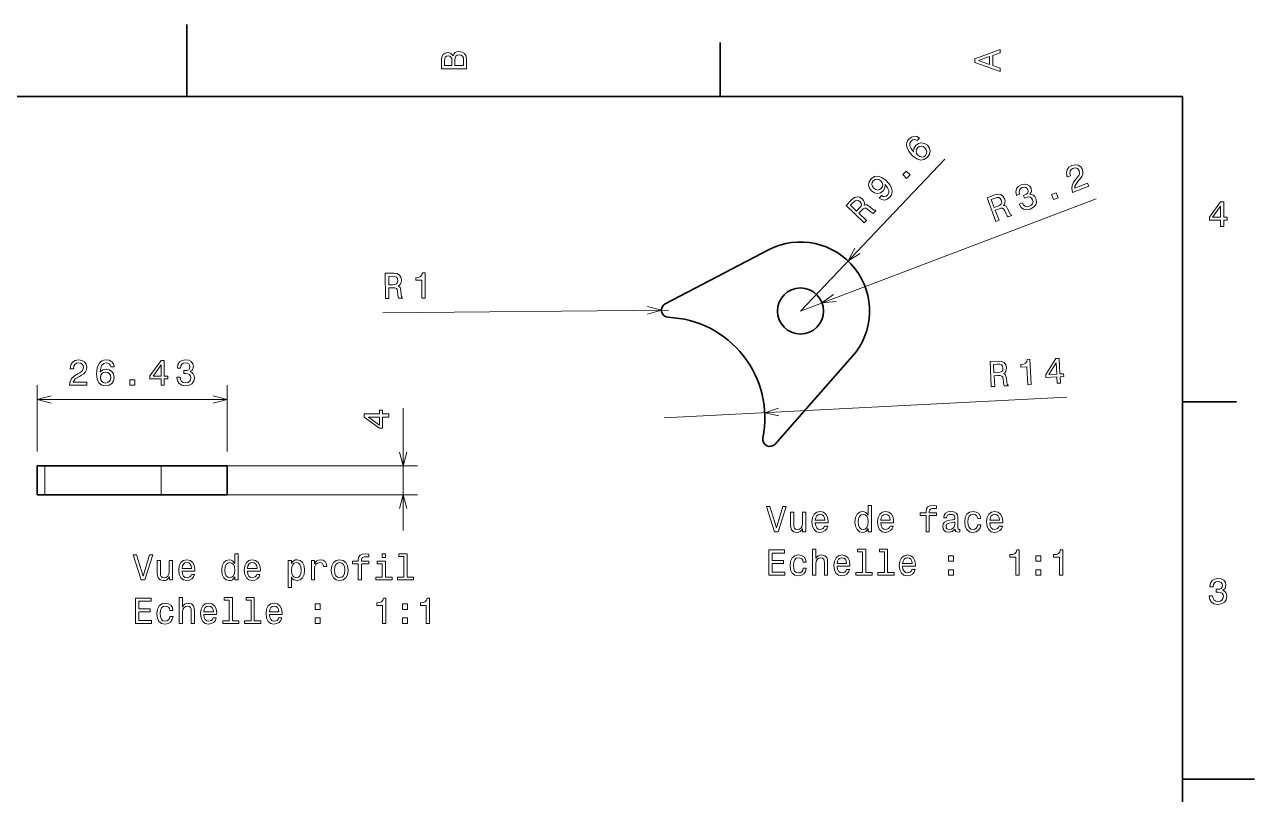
# Model space of a CAD drawing. Extents: x 0 to 297, y 0 to 210.
# Drawn here: x 126 to 297, y 102.9 to 210 of the extents above; entities that cross this region are included whole.
import ezdxf

# ---------------------------------------------------------------- set-up
doc = ezdxf.new("R2010")
doc.units = 0

msp = doc.modelspace()

# ---------------------------------------------------------------- linework, layer by layer
at = {"color": 7, "lineweight": 35, "ltscale": 0.25}
for p, q in [((148.5, 200), (148.5, 210)), ((287, 105), (297, 105))]:
    msp.add_line(p, q, dxfattribs=at)
at = {"color": 7, "lineweight": 35, "ltscale": 0.1875}
for p, q in [((222.699997, 200), (222.699997, 207.5)), ((287, 157.5), (294.5, 157.5))]:
    msp.add_line(p, q, dxfattribs=at)
at = {"color": 7, "lineweight": 35}
for p, q in [((287, 200), (10, 200)), ((287, 10), (287, 200))]:
    msp.add_line(p, q, dxfattribs=at)
at = {"color": 7, "lineweight": 13}
for p, q in [((233.869003, 170.153458), (253.932541, 191.29187)), ((233.869003, 170.153458), (274.991272, 185.767502)), ((215.524551, 170.274323), (175.779236, 169.896072)), ((127.709167, 157.836105), (154.135498, 157.836105)), ((214.91008, 155.286911), (270.914337, 158.176224)), ((146.941071, 148.595047), (180.605392, 148.595047)), ((146.941071, 144.595047), (180.605392, 144.595047))]:
    msp.add_line(p, q, dxfattribs=at)
at = {"color": 7, "lineweight": 35, "ltscale": 0.405103}
for p, q in [((229.424515, 178.662659), (215.061584, 171.16069)), ((241.072784, 163.807938), (230.362, 151.648468))]:
    msp.add_line(p, q, dxfattribs=at)
at = {"color": 7, "lineweight": 13, "ltscale": 0.231026}
for p, q in [((127.709167, 150.595047), (127.709167, 159.836105)), ((154.135498, 150.595047), (154.135498, 159.836105))]:
    msp.add_line(p, q, dxfattribs=at)
at = {"color": 7, "lineweight": 13, "ltscale": 0.425901}
msp.add_line((178.605392, 139.595047), (178.605392, 156.631073), dxfattribs=at)
at = {"color": 7, "lineweight": 35, "ltscale": 0.026056}
for p, q in [((128.751419, 148.595047), (127.709167, 148.595047)), ((128.751419, 144.595047), (127.709167, 144.595047))]:
    msp.add_line(p, q, dxfattribs=at)
at = {"color": 7, "lineweight": 35, "ltscale": 0.1}
for p, q in [((127.709167, 148.595047), (127.709167, 144.595047)), ((154.135498, 144.595047), (154.135498, 148.595047))]:
    msp.add_line(p, q, dxfattribs=at)
at = {"color": 7, "lineweight": 13, "ltscale": 0.1}
for p, q in [((128.751419, 148.595047), (128.751419, 144.595047)), ((144.941071, 148.595047), (144.941071, 144.595047))]:
    msp.add_line(p, q, dxfattribs=at)
at = {"color": 7, "lineweight": 35, "ltscale": 0.404741}
for p, q in [((144.941071, 148.595047), (128.751419, 148.595047)), ((144.941071, 144.595047), (128.751419, 144.595047))]:
    msp.add_line(p, q, dxfattribs=at)
at = {"color": 7, "lineweight": 35, "ltscale": 0.229861}
for p, q in [((154.135498, 148.595047), (144.941071, 148.595047)), ((154.135498, 144.595047), (144.941071, 144.595047))]:
    msp.add_line(p, q, dxfattribs=at)
at = {"color": 7, "lineweight": 13}
for points in [[(185.542007, 205.630417), (185.249496, 205.983429), (185.052811, 206.074219), (184.81073, 206.104477), (184.432495, 206.03891), (184.160156, 205.842224), (183.993729, 205.524506), (183.933212, 205.080704), (183.933212, 203.835022), (187.433212, 203.835022), (187.433212, 205.151306), (187.36261, 205.620331), (187.155838, 205.968307), (186.828018, 206.185165), (186.384216, 206.260818), (186.08667, 206.215424), (185.839554, 206.094391), (185.65799, 205.897705)], [(185.385666, 204.984879), (185.385666, 204.298996), (184.351807, 204.298996), (184.351807, 205.025223), (184.382065, 205.297562), (184.472839, 205.489197), (184.629181, 205.605194), (184.86116, 205.645538), (185.093155, 205.600143), (185.254532, 205.479111), (185.355408, 205.272339)], [(187.014618, 205.095825), (187.014618, 204.298996), (185.809296, 204.298996), (185.809296, 205.050446), (185.844589, 205.368164), (185.9505, 205.595108), (186.132065, 205.731277), (186.394302, 205.776657), (186.671692, 205.731277), (186.863327, 205.605194), (186.979324, 205.393372)], [(261.633209, 203.466858), (261.633209, 203.930847), (260.604401, 204.298996), (260.604401, 205.695969), (261.633209, 206.064133), (261.633209, 206.538193), (258.128174, 205.257217), (258.128174, 204.742798)], [(260.17572, 204.460388), (258.632477, 205), (260.17572, 205.539627)], [(250.415588, 194.205841), (250.053329, 194.417557), (249.681091, 194.46492), (249.306015, 194.348114), (248.952927, 194.07135), (248.773697, 193.831238), (248.666122, 193.57872), (248.623291, 193.306488), (248.652298, 193.014725), (248.749329, 192.714035), (248.91803, 192.40094), (249.158386, 192.075455), (249.470062, 191.751831), (250.045029, 191.317337), (250.591919, 191.138977), (251.092987, 191.212692), (251.544754, 191.534836), (251.815689, 191.952148), (251.900696, 192.386002), (251.796661, 192.818512), (251.511841, 193.207047), (251.105316, 193.474686), (250.678589, 193.559875), (250.263824, 193.459869), (249.899765, 193.193527), (249.643097, 192.776596), (249.605087, 192.318985), (249.254807, 192.755768), (249.07692, 193.147095), (249.075134, 193.489502), (249.252686, 193.793793), (249.455551, 193.948914), (249.664291, 194.014999), (249.87912, 193.98494), (250.096176, 193.869308)], [(251.178726, 192.848755), (251.370972, 192.589798), (251.449341, 192.320724), (251.410156, 192.045013), (251.252319, 191.80545), (251.010895, 191.624359), (250.741272, 191.567383), (250.464996, 191.62796), (250.203308, 191.813766), (250.011246, 192.065598), (249.936523, 192.331192), (249.986496, 192.603622), (250.161514, 192.868591), (250.389236, 193.027939), (250.644608, 193.084534), (250.913742, 193.023773)], [(271.711761, 186.661591), (273.960693, 187.515518), (273.806763, 187.92099), (272.029266, 187.246094), (272.044128, 187.50528), (272.144043, 187.753601), (272.540283, 188.287064), (272.764771, 188.534134), (272.998962, 188.855026), (273.131042, 189.174896), (273.15271, 189.501404), (273.079926, 189.835205), (272.849396, 190.200806), (272.509644, 190.427856), (272.095001, 190.496979), (271.629669, 190.401215), (271.207489, 190.1492), (270.947449, 189.796921), (270.860107, 189.359161), (270.961914, 188.863754), (270.986969, 188.79776), (271.416016, 188.960663), (271.401703, 188.998383), (271.322388, 189.335098), (271.360168, 189.619171), (271.505615, 189.847031), (271.754669, 190.000931), (272.046051, 190.057617), (272.293518, 190.016724), (272.495361, 189.882965), (272.630249, 189.669846), (272.679565, 189.44043), (272.659821, 189.222549), (272.569824, 189.004959), (272.416077, 188.784744), (272.19519, 188.528244), (271.844116, 188.060486), (271.636963, 187.625793), (271.586853, 187.175201), (271.70639, 186.675735)], [(244.830521, 185.867432), (245.171585, 185.648026), (245.544006, 185.593536), (245.919083, 185.710342), (246.282776, 185.990936), (246.462006, 186.231064), (246.58017, 186.487427), (246.623016, 186.759659), (246.593994, 187.051422), (246.496964, 187.352112), (246.324615, 187.668671), (246.084442, 187.98703), (245.772583, 188.31778), (245.1978, 188.745132), (244.650909, 188.923508), (244.15332, 188.853455), (243.701355, 188.538437), (243.426956, 188.117462), (243.345612, 187.68013), (243.449646, 187.247635), (243.734283, 186.866226), (244.140991, 186.591446), (244.571182, 186.509918), (244.982483, 186.606262), (245.346344, 186.879745), (245.60321, 187.289551), (245.637558, 187.750626), (245.988022, 187.306717), (246.165909, 186.91539), (246.167694, 186.572983), (245.989944, 186.275818), (245.783813, 186.109909), (245.571396, 186.047302), (245.356583, 186.077362), (245.149933, 186.203964)], [(244.067398, 187.224518), (243.87532, 187.476349), (243.793304, 187.748886), (243.832672, 188.017471), (243.990326, 188.26416), (244.235413, 188.441788), (244.505035, 188.498764), (244.777832, 188.434525), (245.042801, 188.259506), (245.235062, 188.000549), (245.309769, 187.73494), (245.256149, 187.466003), (245.080933, 187.208145), (244.853409, 187.041687), (244.598038, 186.985077), (244.33255, 187.042358)], [(248.625351, 188.60553), (249.104477, 189.110321), (248.559448, 189.62764), (248.080322, 189.122849)], [(264.298309, 185.022736), (264.310852, 184.989731), (264.558136, 184.565765), (264.90863, 184.310425), (265.339874, 184.226028), (265.832367, 184.32132), (266.292267, 184.587646), (266.581268, 184.934738), (266.691681, 185.354279), (266.615417, 185.810837), (266.472107, 186.074692), (266.28244, 186.261612), (266.046478, 186.371613), (265.77182, 186.412979), (265.981598, 186.783951), (265.936096, 187.230591), (265.725739, 187.571487), (265.417389, 187.77269), (265.021118, 187.821823), (264.545227, 187.711258), (264.149536, 187.474701), (263.902985, 187.143723), (263.816132, 186.733124), (263.911896, 186.267807), (263.924408, 186.234802), (264.344025, 186.394119), (264.267181, 186.71019), (264.307404, 186.973618), (264.455322, 187.180817), (264.715576, 187.333588), (264.975067, 187.388962), (265.191833, 187.357986), (265.361145, 187.238846), (265.485931, 187.038086), (265.531219, 186.790939), (265.477112, 186.592392), (265.314911, 186.422913), (265.056915, 186.292572), (264.871246, 186.227478), (265.012665, 185.855011), (265.240112, 185.952148), (265.553253, 186.022507), (265.81781, 185.993484), (266.019653, 185.859741), (266.158081, 185.637192), (266.210052, 185.34404), (266.15033, 185.089386), (265.981781, 184.87973), (265.710266, 184.728104), (265.395355, 184.66246), (265.124756, 184.721558), (264.9021, 184.89595), (264.732086, 185.187439)], [(269.044128, 185.648697), (269.694763, 185.895752), (269.428009, 186.598251), (268.777374, 186.351212)], [(242.740204, 182.405106), (243.063095, 182.745285), (241.991333, 183.762543), (242.321152, 184.110046), (242.575165, 184.355682), (242.779144, 184.468018), (242.98317, 184.441238), (243.233704, 184.27298), (243.580276, 183.97879), (243.816925, 183.795898), (243.986618, 183.718277), (244.351166, 184.102356), (244.281662, 184.16832), (244.09938, 184.181412), (243.881393, 184.332687), (243.447418, 184.695923), (243.084793, 184.921906), (242.909836, 184.928055), (242.715347, 184.862335), (242.762772, 185.095444), (242.731949, 185.319382), (242.633499, 185.537979), (242.460464, 185.743942), (242.104599, 185.984375), (241.735275, 186.056778), (241.367126, 185.947296), (241.007111, 185.663223), (240.20163, 184.81459)], [(241.227753, 185.27301), (241.461487, 185.475311), (241.680283, 185.566635), (241.902054, 185.543869), (242.134476, 185.385849), (242.31192, 185.147888), (242.346207, 184.927612), (242.252335, 184.696854), (242.051895, 184.449051), (241.680405, 184.057663), (240.835434, 184.859665)], [(261.052124, 182.614151), (261.490601, 182.78064), (260.966064, 184.162079), (261.413971, 184.332153), (261.74939, 184.443314), (261.981903, 184.456085), (262.154144, 184.34346), (262.306915, 184.083191), (262.491608, 183.667801), (262.625488, 183.400375), (262.744751, 183.256836), (263.239807, 183.444809), (263.20578, 183.534393), (263.047211, 183.625229), (262.916412, 183.856079), (262.682892, 184.371597), (262.454163, 184.732498), (262.299164, 184.813904), (262.095428, 184.83905), (262.239258, 185.028519), (262.308624, 185.243668), (262.314728, 185.483337), (262.248138, 185.743958), (262.031738, 186.114944), (261.730377, 186.340363), (261.351166, 186.401382), (260.903564, 186.301559), (259.809723, 185.88623)], [(260.933136, 185.854248), (261.231476, 185.935165), (261.468231, 185.922562), (261.658203, 185.805878), (261.799072, 185.562683), (261.855774, 185.271317), (261.791138, 185.057968), (261.606476, 184.890747), (261.31839, 184.754395), (260.813904, 184.562836), (260.40036, 185.651962)], [(292.277374, 181.916794), (292.731262, 181.916794), (292.731262, 182.784225), (293.23056, 182.784225), (293.23056, 183.187683), (292.731262, 183.187683), (292.731262, 185.341141), (292.272339, 185.341141), (290.739197, 183.228027), (290.739197, 182.784225), (292.277374, 182.784225)], [(291.162842, 183.187683), (292.277374, 184.756134), (292.277374, 183.187683)], [(176.153549, 171.899719), (176.622543, 171.90419), (176.60849, 173.38179), (177.08757, 173.386337), (177.44072, 173.374573), (177.663284, 173.306091), (177.785904, 173.140823), (177.839172, 172.843765), (177.868698, 172.390137), (177.901794, 172.09288), (177.963989, 171.916946), (178.4935, 171.921997), (178.492584, 172.017807), (178.375244, 172.157913), (178.332413, 172.419754), (178.291748, 172.984238), (178.202026, 173.401993), (178.084778, 173.532013), (177.902328, 173.626099), (178.102844, 173.754089), (178.242371, 173.931946), (178.331024, 174.154694), (178.358749, 174.422256), (178.284119, 174.8452), (178.079376, 175.160995), (177.74472, 175.349457), (177.290222, 175.410706), (176.120239, 175.399567)], [(177.163177, 174.980789), (177.471085, 174.953461), (177.688843, 174.859711), (177.826691, 174.684509), (177.874725, 174.407578), (177.827072, 174.114594), (177.692596, 173.936798), (177.461472, 173.843811), (177.144012, 173.815582), (176.604401, 173.81044), (176.593323, 174.975372)], [(181.223206, 171.947968), (181.682114, 171.952332), (181.64856, 175.477386), (181.305634, 175.474136), (181.217804, 175.165649), (181.038208, 174.957153), (180.761993, 174.833481), (180.37912, 174.78949), (180.382523, 174.431442), (181.199493, 174.439209)], [(132.219742, 159.836105), (134.625351, 159.836105), (134.625351, 160.269821), (132.72406, 160.269821), (132.829971, 160.506851), (133.01152, 160.703537), (133.57132, 161.061615), (133.868866, 161.212906), (134.201721, 161.429764), (134.438751, 161.681931), (134.574921, 161.979477), (134.625351, 162.317368), (134.539627, 162.740997), (134.302582, 163.073853), (133.939484, 163.285675), (133.470459, 163.361328), (132.986313, 163.275589), (132.618149, 163.038559), (132.381119, 162.660309), (132.30043, 162.161026), (132.30043, 162.090424), (132.759369, 162.090424), (132.759369, 162.130768), (132.804749, 162.473709), (132.940918, 162.725876), (133.157776, 162.887253), (133.445236, 162.942734), (133.737747, 162.892303), (133.954605, 162.76622), (134.095825, 162.569534), (134.146255, 162.322418), (134.110947, 162.090424), (134.015121, 161.893738), (133.853745, 161.722275), (133.631836, 161.570969), (133.33429, 161.409592), (132.840057, 161.096909), (132.492065, 160.764053), (132.285294, 160.360596), (132.219742, 159.851227)], [(138.396683, 162.393021), (138.300858, 162.801529), (138.078964, 163.104111), (137.736023, 163.295761), (137.292206, 163.361328), (136.994659, 163.326019), (136.737457, 163.230194), (136.510513, 163.073853), (136.318878, 162.851959), (136.167572, 162.574585), (136.056625, 162.236679), (135.986023, 161.838272), (135.965851, 161.38942), (136.046539, 160.673279), (136.293655, 160.153824), (136.692078, 159.841141), (137.23674, 159.735245), (137.725937, 159.826019), (138.099136, 160.063049), (138.341202, 160.436249), (138.426941, 160.910309), (138.341202, 161.38942), (138.109222, 161.757568), (137.751144, 161.989563), (137.307343, 162.070251), (136.828232, 161.969391), (136.470169, 161.681931), (136.545822, 162.236679), (136.707199, 162.635101), (136.954315, 162.872131), (137.297256, 162.95282), (137.549423, 162.912476), (137.741058, 162.806564), (137.867142, 162.630051), (137.932709, 162.393021)], [(144.93573, 159.836105), (145.389618, 159.836105), (145.389618, 160.703537), (145.888901, 160.703537), (145.888901, 161.106995), (145.389618, 161.106995), (145.389618, 163.260452), (144.930695, 163.260452), (143.397552, 161.147339), (143.397552, 160.703537), (144.93573, 160.703537)], [(143.821182, 161.106995), (144.93573, 162.675446), (144.93573, 161.106995)], [(147.123474, 160.935532), (147.123474, 160.900223), (147.204178, 160.416077), (147.441208, 160.052963), (147.814407, 159.820969), (148.30864, 159.735245), (148.83313, 159.820969), (149.226501, 160.042877), (149.478668, 160.395905), (149.569443, 160.849792), (149.529099, 161.147339), (149.418152, 161.38942), (149.236588, 161.576019), (148.994522, 161.712189), (149.322327, 161.984512), (149.438324, 162.418243), (149.362671, 162.811615), (149.145813, 163.109161), (148.792786, 163.295761), (148.30864, 163.361328), (147.854752, 163.280624), (147.506775, 163.058731), (147.279816, 162.705704), (147.204178, 162.236679), (147.204178, 162.201385), (147.653015, 162.201385), (147.693359, 162.524139), (147.824493, 162.756134), (148.036301, 162.897339), (148.333862, 162.947769), (148.5961, 162.907425), (148.78775, 162.801529), (148.903748, 162.630051), (148.949127, 162.398071), (148.903748, 162.15094), (148.7827, 161.984512), (148.570892, 161.883652), (148.283417, 161.853394), (148.086731, 161.858444), (148.086731, 161.460022), (148.333862, 161.470108), (148.651581, 161.424713), (148.888611, 161.30368), (149.029816, 161.106995), (149.080261, 160.849792), (149.02478, 160.557281), (148.878525, 160.340424), (148.64653, 160.204254), (148.338898, 160.158875), (148.021179, 160.209305), (147.789185, 160.360596), (147.642929, 160.602676), (147.587463, 160.935532)], [(260.410431, 159.636978), (260.878845, 159.661133), (260.802704, 161.136841), (261.281189, 161.16153), (261.634521, 161.164612), (261.859741, 161.10553), (261.989197, 160.945557), (262.054901, 160.651001), (262.103455, 160.199005), (262.149017, 159.903412), (262.218567, 159.730255), (262.747375, 159.757538), (262.742462, 159.853226), (262.619324, 159.988281), (262.565521, 160.248093), (262.50116, 160.810364), (262.393982, 161.223984), (262.271393, 161.348953), (262.085144, 161.435303), (262.28009, 161.571609), (262.412048, 161.755157), (262.491272, 161.981445), (262.50769, 162.249939), (262.415375, 162.669373), (262.19754, 162.976273), (261.855255, 163.150513), (261.39859, 163.192612), (260.230103, 163.132324)], [(261.289734, 162.757751), (261.598511, 162.743378), (261.820007, 162.658859), (261.965088, 162.489594), (262.024719, 162.21492), (261.98941, 161.920212), (261.862518, 161.736908), (261.635529, 161.634308), (261.319519, 161.592743), (260.780609, 161.564941), (260.720581, 162.728378)], [(265.473602, 159.898178), (265.931915, 159.921829), (265.750275, 163.442368), (265.407806, 163.424698), (265.333008, 163.112793), (265.162323, 162.896942), (264.891571, 162.761765), (264.510864, 162.701736), (264.529327, 162.344131), (265.345245, 162.38623)], [(269.572327, 160.109634), (270.025604, 160.133026), (269.980927, 160.999313), (270.479523, 161.025024), (270.45874, 161.427948), (269.960144, 161.402237), (269.849182, 163.552826), (269.390869, 163.52919), (267.968628, 161.33989), (267.991486, 160.896667), (269.527618, 160.975922)], [(268.393768, 161.321426), (269.426025, 162.945206), (269.506836, 161.378845)], [(137.937744, 160.905273), (137.882278, 160.58754), (137.741058, 160.345474), (137.514114, 160.184082), (137.231689, 160.133652), (136.934143, 160.184082), (136.707199, 160.340424), (136.560944, 160.582504), (136.515564, 160.900223), (136.565994, 161.212906), (136.707199, 161.449936), (136.939194, 161.601227), (137.251862, 161.656708), (137.5242, 161.601227), (137.741058, 161.454987), (137.882278, 161.217957)], [(140.574341, 159.836105), (141.270309, 159.836105), (141.270309, 160.58754), (140.574341, 160.58754)], [(176.605392, 155.390442), (176.605392, 155.84433), (175.737946, 155.84433), (175.737946, 156.343613), (175.334488, 156.343613), (175.334488, 155.84433), (173.18103, 155.84433), (173.18103, 155.385391), (175.294144, 153.852249), (175.737946, 153.852249), (175.737946, 155.390442)], [(175.334488, 154.275879), (173.766052, 155.390442), (175.334488, 155.390442)], [(231.392303, 142.957886), (230.514771, 139.977325), (229.612045, 142.957886), (229.132935, 142.957886), (230.262619, 139.452835), (230.766937, 139.452835), (231.871399, 142.957886)], [(234.594742, 142.161041), (234.15094, 142.161041), (234.15094, 140.597641), (234.10051, 140.234543), (233.954254, 139.97229), (233.72731, 139.810898), (233.429764, 139.760468), (233.192734, 139.800812), (233.041428, 139.92186), (232.955704, 140.128632), (232.935532, 140.421127), (232.935532, 142.161041), (232.49173, 142.161041), (232.49173, 140.380783), (232.506851, 140.02272), (232.602676, 139.725174), (232.895187, 139.452835), (233.364197, 139.35701), (233.616364, 139.392319), (233.833221, 139.483093), (234.019821, 139.639435), (234.171112, 139.866379), (234.171112, 139.452835), (234.594742, 139.452835)], [(235.931198, 140.678345), (237.706421, 140.678345), (237.711456, 140.885117), (237.630768, 141.465088), (237.408875, 141.898804), (237.055847, 142.161041), (236.586823, 142.256866), (236.127884, 142.156006), (235.774857, 141.873581), (235.547913, 141.414658), (235.467224, 140.809464), (235.542877, 140.189148), (235.769821, 139.73526), (236.117798, 139.452835), (236.571686, 139.35701), (236.965057, 139.422577), (237.287827, 139.59404), (237.524857, 139.866379), (237.661026, 140.229492), (237.222275, 140.229492), (237.131485, 140.027756), (237.000366, 139.876465), (236.627167, 139.755432), (236.339706, 139.810898), (236.122849, 139.987411), (235.981628, 140.274887), (235.931198, 140.663208)], [(243.27919, 139.871429), (243.27919, 139.452835), (243.722992, 139.452835), (243.722992, 143.073868), (243.284225, 143.073868), (243.284225, 141.747498), (242.946335, 142.130783), (242.739563, 142.221573), (242.502533, 142.256866), (242.073853, 142.156006), (241.740997, 141.873581), (241.524139, 141.419693), (241.448502, 140.809464), (241.524139, 140.199234), (241.740997, 139.740295), (242.073853, 139.452835), (242.502533, 139.35701), (242.739563, 139.392319), (242.95137, 139.483093)], [(245.039276, 140.678345), (246.814484, 140.678345), (246.819534, 140.885117), (246.738846, 141.465088), (246.516937, 141.898804), (246.16391, 142.161041), (245.694885, 142.256866), (245.235962, 142.156006), (244.882935, 141.873581), (244.655991, 141.414658), (244.575302, 140.809464), (244.65094, 140.189148), (244.877884, 139.73526), (245.225876, 139.452835), (245.679764, 139.35701), (246.073135, 139.422577), (246.395905, 139.59404), (246.632935, 139.866379), (246.769104, 140.229492), (246.330338, 140.229492), (246.239563, 140.027756), (246.108429, 139.876465), (245.735245, 139.755432), (245.447769, 139.810898), (245.230911, 139.987411), (245.089706, 140.274887), (245.039276, 140.663208)], [(251.338257, 141.692032), (251.338257, 139.452835), (251.782074, 139.452835), (251.782074, 141.692032), (252.79071, 141.692032), (252.79071, 142.070267), (251.782074, 142.070267), (251.782074, 142.236694), (251.817368, 142.438431), (251.933365, 142.5746), (252.130051, 142.655289), (252.412476, 142.685547), (252.79071, 142.665375), (252.79071, 143.04866), (252.311615, 143.073868), (251.877899, 143.028488), (251.575302, 142.892319), (251.393738, 142.655289), (251.338257, 142.317383), (251.338257, 142.070267), (250.526306, 142.070267), (250.526306, 141.692032)], [(255.367798, 139.805862), (255.367798, 139.790726), (255.393021, 139.619263), (255.468674, 139.49823), (255.786392, 139.402405), (256.033508, 139.442749), (256.033508, 139.78569), (255.927597, 139.770554), (255.786392, 139.836121), (255.761169, 140.037857), (255.761169, 141.439865), (255.700653, 141.797943), (255.524139, 142.050095), (255.216507, 142.201401), (254.782791, 142.256866), (254.359161, 142.19635), (254.046478, 142.024887), (253.849792, 141.757584), (253.784225, 141.404572), (253.784225, 141.374298), (254.182648, 141.374298), (254.217941, 141.586121), (254.328903, 141.737411), (254.510452, 141.828201), (254.767654, 141.863495), (255.014771, 141.838287), (255.191284, 141.762634), (255.297195, 141.631516), (255.332504, 141.449951), (255.312332, 141.238144), (255.231628, 141.132233), (255.029907, 141.081802), (254.651672, 141.041458), (254.217941, 140.950668), (253.910309, 140.789291), (253.72876, 140.537125), (253.673279, 140.163925), (253.723709, 139.83107), (253.880051, 139.583954), (254.132217, 139.427612), (254.480194, 139.372147), (254.949219, 139.478058)], [(258.519806, 141.263351), (258.958588, 141.263351), (258.867798, 141.666809), (258.65094, 141.984543), (258.313049, 142.181229), (257.874298, 142.256866), (257.390137, 142.156006), (257.021973, 141.873581), (256.789978, 141.414658), (256.70929, 140.799377), (256.784943, 140.189148), (257.011902, 139.73526), (257.369965, 139.452835), (257.859161, 139.35701), (258.292877, 139.432663), (258.630768, 139.64447), (258.862762, 139.977325), (258.963623, 140.421127), (258.539978, 140.421127), (258.464355, 140.138718), (258.32312, 139.926895), (258.121399, 139.795776), (257.874298, 139.755432), (257.56665, 139.820984), (257.344757, 140.02272), (257.208588, 140.350525), (257.163177, 140.814514), (257.208588, 141.268402), (257.349792, 141.596207), (257.576721, 141.797943), (257.874298, 141.868546), (258.136536, 141.823151), (258.333221, 141.707153), (258.464355, 141.515518)], [(260.219391, 140.678345), (261.994598, 140.678345), (261.999634, 140.885117), (261.918945, 141.465088), (261.697052, 141.898804), (261.344025, 142.161041), (260.875, 142.256866), (260.416077, 142.156006), (260.063049, 141.873581), (259.83609, 141.414658), (259.755402, 140.809464), (259.831055, 140.189148), (260.058014, 139.73526), (260.405975, 139.452835), (260.859863, 139.35701), (261.253235, 139.422577), (261.576019, 139.59404), (261.813049, 139.866379), (261.949219, 140.229492), (261.510437, 140.229492), (261.419678, 140.027756), (261.288544, 139.876465), (260.915344, 139.755432), (260.627899, 139.810898), (260.411041, 139.987411), (260.269806, 140.274887), (260.219391, 140.663208)], [(235.931198, 141.051544), (235.986679, 141.399521), (236.122849, 141.656723), (236.32962, 141.813065), (236.601959, 141.868546), (236.869247, 141.813065), (237.076019, 141.656723), (237.202103, 141.399521), (237.247482, 141.051544)], [(242.578171, 141.858459), (242.870682, 141.787842), (243.09259, 141.591156), (243.223709, 141.263351), (243.274139, 140.809464), (243.223709, 140.350525), (243.09259, 140.02272), (242.870682, 139.820984), (242.578171, 139.755432), (242.300797, 139.820984), (242.088989, 140.02272), (241.947769, 140.355576), (241.90239, 140.809464), (241.947769, 141.258316), (242.088989, 141.586121), (242.300797, 141.787842)], [(245.039276, 141.051544), (245.094742, 141.399521), (245.230911, 141.656723), (245.437683, 141.813065), (245.710022, 141.868546), (245.97731, 141.813065), (246.184082, 141.656723), (246.310165, 141.399521), (246.35556, 141.051544)], [(255.317368, 140.400955), (255.256851, 140.138718), (255.095474, 139.936981), (254.853394, 139.805862), (254.555847, 139.760468), (254.364197, 139.78569), (254.228027, 139.866379), (254.142303, 140.007584), (254.117081, 140.204269), (254.137253, 140.380783), (254.217941, 140.506866), (254.54071, 140.648087), (254.949219, 140.708603), (255.317368, 140.829636)], [(260.219391, 141.051544), (260.274872, 141.399521), (260.411041, 141.656723), (260.617798, 141.813065), (260.890137, 141.868546), (261.15744, 141.813065), (261.364197, 141.656723), (261.490295, 141.399521), (261.535675, 141.051544)], [(229.455704, 133.406006), (231.674713, 133.406006), (231.674713, 133.829636), (229.919678, 133.829636), (229.919678, 135.014801), (231.483078, 135.014801), (231.483078, 135.43338), (229.919678, 135.43338), (229.919678, 136.482376), (231.634369, 136.482376), (231.634369, 136.906006), (229.455704, 136.906006)], [(235.542877, 133.406006), (235.986679, 133.406006), (235.986679, 134.969406), (236.032074, 135.327469), (236.178314, 135.589722), (236.405273, 135.751114), (236.707855, 135.81163), (236.949936, 135.7612), (237.101227, 135.625031), (237.17688, 135.398087), (237.202103, 135.09549), (237.202103, 133.406006), (237.645905, 133.406006), (237.645905, 135.186264), (237.625732, 135.544342), (237.534943, 135.841888), (237.237396, 136.114212), (236.773422, 136.210037), (236.521255, 136.174744), (236.304398, 136.078918), (236.122849, 135.927612), (235.986679, 135.72084), (235.986679, 137.027039), (235.542877, 137.027039)], [(242.497482, 136.653839), (242.497482, 133.779205), (241.584656, 133.779205), (241.584656, 133.406006), (243.849075, 133.406006), (243.849075, 133.779205), (242.941284, 133.779205), (242.941284, 137.027039), (241.801514, 137.027039), (241.801514, 136.653839)], [(245.533508, 136.653839), (245.533508, 133.779205), (244.620682, 133.779205), (244.620682, 133.406006), (246.885101, 133.406006), (246.885101, 133.779205), (245.97731, 133.779205), (245.97731, 137.027039), (244.83754, 137.027039), (244.83754, 136.653839)], [(263.820251, 133.406006), (264.279175, 133.406006), (264.279175, 136.931229), (263.936249, 136.931229), (263.845459, 136.623581), (263.66391, 136.416809), (263.386536, 136.295776), (263.003235, 136.255432), (263.003235, 135.897354), (263.820251, 135.897354)], [(269.892303, 133.406006), (270.351227, 133.406006), (270.351227, 136.931229), (270.008301, 136.931229), (269.917511, 136.623581), (269.735962, 136.416809), (269.458588, 136.295776), (269.075287, 136.255432), (269.075287, 135.897354), (269.892303, 135.897354)], [(143.317871, 136.243469), (142.440338, 133.262909), (141.537613, 136.243469), (141.058502, 136.243469), (142.188187, 132.738419), (142.692505, 132.738419), (143.796967, 136.243469)], [(146.520309, 135.446625), (146.076508, 135.446625), (146.076508, 133.883224), (146.026077, 133.520126), (145.879822, 133.257874), (145.652878, 133.096481), (145.355331, 133.046051), (145.118301, 133.086395), (144.966995, 133.207443), (144.881271, 133.414215), (144.861099, 133.706711), (144.861099, 135.446625), (144.417297, 135.446625), (144.417297, 133.666367), (144.432419, 133.308304), (144.528244, 133.010757), (144.820755, 132.738419), (145.289764, 132.642593), (145.541931, 132.677902), (145.758789, 132.768677), (145.945389, 132.925018), (146.09668, 133.151962), (146.09668, 132.738419), (146.520309, 132.738419)], [(147.856766, 133.963928), (149.631989, 133.963928), (149.637024, 134.1707), (149.556335, 134.750671), (149.334442, 135.184387), (148.981415, 135.446625), (148.51239, 135.54245), (148.053452, 135.441589), (147.700424, 135.159164), (147.47348, 134.700241), (147.392792, 134.095047), (147.468445, 133.474731), (147.695389, 133.020844), (148.043365, 132.738419), (148.497253, 132.642593), (148.890625, 132.70816), (149.213394, 132.879623), (149.450424, 133.151962), (149.586594, 133.515076), (149.147842, 133.515076), (149.057053, 133.313339), (148.925934, 133.162048), (148.552734, 133.041016), (148.265274, 133.096481), (148.048416, 133.272995), (147.907196, 133.560471), (147.856766, 133.948792)], [(147.856766, 134.337128), (147.912247, 134.685104), (148.048416, 134.942307), (148.255188, 135.098648), (148.527527, 135.154129), (148.794815, 135.098648), (149.001587, 134.942307), (149.12767, 134.685104), (149.17305, 134.337128)], [(155.204758, 133.157013), (155.204758, 132.738419), (155.64856, 132.738419), (155.64856, 136.359451), (155.209793, 136.359451), (155.209793, 135.033081), (154.871902, 135.416367), (154.665131, 135.507156), (154.428101, 135.54245), (153.99942, 135.441589), (153.666565, 135.159164), (153.449707, 134.705276), (153.374069, 134.095047), (153.449707, 133.484818), (153.666565, 133.025879), (153.99942, 132.738419), (154.428101, 132.642593), (154.665131, 132.677902), (154.876938, 132.768677)], [(154.503738, 135.144043), (154.796249, 135.073425), (155.018158, 134.87674), (155.149277, 134.548935), (155.199707, 134.095047), (155.149277, 133.636108), (155.018158, 133.308304), (154.796249, 133.106567), (154.503738, 133.041016), (154.226364, 133.106567), (154.014557, 133.308304), (153.873337, 133.641159), (153.827957, 134.095047), (153.873337, 134.5439), (154.014557, 134.871704), (154.226364, 135.073425)], [(156.964844, 133.963928), (158.740051, 133.963928), (158.745102, 134.1707), (158.664413, 134.750671), (158.442505, 135.184387), (158.089478, 135.446625), (157.620453, 135.54245), (157.16153, 135.441589), (156.808502, 135.159164), (156.581558, 134.700241), (156.50087, 134.095047), (156.576508, 133.474731), (156.803452, 133.020844), (157.151443, 132.738419), (157.605331, 132.642593), (157.998703, 132.70816), (158.321472, 132.879623), (158.558502, 133.151962), (158.694672, 133.515076), (158.255905, 133.515076), (158.165131, 133.313339), (158.033997, 133.162048), (157.660812, 133.041016), (157.373337, 133.096481), (157.156479, 133.272995), (157.015274, 133.560471), (156.964844, 133.948792)], [(156.964844, 134.337128), (157.020309, 134.685104), (157.156479, 134.942307), (157.363251, 135.098648), (157.63559, 135.154129), (157.902878, 135.098648), (158.10965, 134.942307), (158.235733, 134.685104), (158.281128, 134.337128)], [(163.067139, 135.028046), (163.067139, 135.446625), (162.623337, 135.446625), (162.623337, 131.689423), (163.067139, 131.689423), (163.067139, 133.151962), (163.22348, 132.914932), (163.399994, 132.758591), (163.843811, 132.642593), (164.267441, 132.738419), (164.600281, 133.025879), (164.817139, 133.479767), (164.897842, 134.095047), (164.817139, 134.705276), (164.600281, 135.159164), (164.267441, 135.441589), (163.843811, 135.54245), (163.60173, 135.512192), (163.394958, 135.416367), (163.218445, 135.25499)], [(163.768158, 133.041016), (163.470612, 133.106567), (163.253754, 133.308304), (163.117584, 133.636108), (163.072189, 134.095047), (163.117584, 134.548935), (163.253754, 134.87674), (163.470612, 135.073425), (163.768158, 135.144043), (164.040497, 135.073425), (164.257355, 134.871704), (164.393524, 134.5439), (164.443954, 134.095047), (164.393524, 133.641159), (164.257355, 133.308304), (164.040497, 133.106567)], [(165.851013, 132.738419), (166.294815, 132.738419), (166.294815, 134.286682), (166.340195, 134.659882), (166.476364, 134.927185), (166.698273, 135.088562), (166.995819, 135.144043), (167.217728, 135.108734), (167.384155, 135.007874), (167.485016, 134.836395), (167.520325, 134.604416), (167.969162, 134.604416), (167.908646, 135.012909), (167.742218, 135.30542), (167.464844, 135.481934), (167.086594, 135.54245), (166.829391, 135.502106), (166.607498, 135.401245), (166.410812, 135.229767), (166.254471, 134.997787), (166.254471, 135.446625), (165.851013, 135.446625)], [(168.589478, 134.089996), (168.670166, 133.474731), (168.902161, 133.020844), (169.270309, 132.738419), (169.764557, 132.642593), (170.253738, 132.738419), (170.621902, 133.015793), (170.853882, 133.469681), (170.939621, 134.089996), (170.853882, 134.705276), (170.621902, 135.164215), (170.253738, 135.441589), (169.764557, 135.54245), (169.270309, 135.441589), (168.902161, 135.159164), (168.670166, 134.705276)], [(169.043365, 134.095047), (169.08876, 134.548935), (169.229965, 134.87674), (169.456909, 135.078476), (169.764557, 135.149078), (170.067139, 135.078476), (170.294098, 134.88179), (170.435303, 134.548935), (170.485733, 134.095047), (170.435303, 133.636108), (170.294098, 133.303253), (170.067139, 133.101532), (169.764557, 133.035965), (169.456909, 133.101532), (169.229965, 133.303253), (169.08876, 133.636108)], [(172.371902, 134.977615), (172.371902, 132.738419), (172.815704, 132.738419), (172.815704, 134.977615), (173.824341, 134.977615), (173.824341, 135.35585), (172.815704, 135.35585), (172.815704, 135.522278), (172.851013, 135.724014), (172.966995, 135.860184), (173.163681, 135.940872), (173.446106, 135.97113), (173.824341, 135.950958), (173.824341, 136.334244), (173.345245, 136.359451), (172.91153, 136.314072), (172.608932, 136.177902), (172.427368, 135.940872), (172.371902, 135.602966), (172.371902, 135.35585), (171.559937, 135.35585), (171.559937, 134.977615)], [(176.149277, 133.111618), (176.149277, 135.35585), (175.009506, 135.35585), (175.009506, 134.977615), (175.705475, 134.977615), (175.705475, 133.111618), (174.797699, 133.111618), (174.797699, 132.738419), (177.067139, 132.738419), (177.067139, 133.111618)], [(176.164398, 136.359451), (175.695389, 136.359451), (175.695389, 135.855133), (176.164398, 135.855133)], [(178.711243, 135.986252), (178.711243, 133.111618), (177.798416, 133.111618), (177.798416, 132.738419), (180.06282, 132.738419), (180.06282, 133.111618), (179.155045, 133.111618), (179.155045, 136.359451), (178.015274, 136.359451), (178.015274, 135.986252)], [(234.231628, 135.216522), (234.670395, 135.216522), (234.57962, 135.61998), (234.362762, 135.937714), (234.024857, 136.134399), (233.586105, 136.210037), (233.101959, 136.109177), (232.733795, 135.826752), (232.501816, 135.367828), (232.421112, 134.752548), (232.496765, 134.142319), (232.723709, 133.688431), (233.081787, 133.406006), (233.570969, 133.310181), (234.004684, 133.385834), (234.34259, 133.597641), (234.57457, 133.930496), (234.675446, 134.374298), (234.251816, 134.374298), (234.176163, 134.091888), (234.034943, 133.880066), (233.833221, 133.748947), (233.586105, 133.708603), (233.278473, 133.774155), (233.056564, 133.975891), (232.920395, 134.303696), (232.875, 134.76767), (232.920395, 135.221573), (233.0616, 135.549377), (233.288559, 135.751114), (233.586105, 135.821716), (233.848343, 135.776321), (234.045044, 135.660324), (234.176163, 135.468689)], [(238.967224, 134.631516), (240.742447, 134.631516), (240.747482, 134.838287), (240.666794, 135.418259), (240.444885, 135.851974), (240.091873, 136.114212), (239.622849, 136.210037), (239.16391, 136.109177), (238.810883, 135.826752), (238.583939, 135.367828), (238.50325, 134.762634), (238.578903, 134.142319), (238.805847, 133.688431), (239.153824, 133.406006), (239.607712, 133.310181), (240.001083, 133.375748), (240.323853, 133.547211), (240.560883, 133.81955), (240.697052, 134.182663), (240.258301, 134.182663), (240.167511, 133.980927), (240.036392, 133.829636), (239.663193, 133.708603), (239.375732, 133.764069), (239.158875, 133.940582), (239.017654, 134.228058), (238.967224, 134.616379)], [(238.967224, 135.004715), (239.022705, 135.352692), (239.158875, 135.609894), (239.365646, 135.766235), (239.63797, 135.821716), (239.905273, 135.766235), (240.112045, 135.609894), (240.238113, 135.352692), (240.283508, 135.004715)], [(248.075302, 134.631516), (249.85051, 134.631516), (249.85556, 134.838287), (249.774872, 135.418259), (249.552963, 135.851974), (249.199936, 136.114212), (248.730911, 136.210037), (248.271988, 136.109177), (247.918961, 135.826752), (247.692017, 135.367828), (247.611313, 134.762634), (247.686966, 134.142319), (247.91391, 133.688431), (248.261902, 133.406006), (248.71579, 133.310181), (249.109161, 133.375748), (249.431931, 133.547211), (249.668961, 133.81955), (249.805115, 134.182663), (249.366364, 134.182663), (249.275589, 133.980927), (249.144455, 133.829636), (248.771255, 133.708603), (248.483795, 133.764069), (248.266937, 133.940582), (248.125732, 134.228058), (248.075302, 134.616379)], [(248.075302, 135.004715), (248.130768, 135.352692), (248.266937, 135.609894), (248.473709, 135.766235), (248.746048, 135.821716), (249.013336, 135.766235), (249.220108, 135.609894), (249.346191, 135.352692), (249.391571, 135.004715)], [(254.454987, 135.362778), (255.15094, 135.362778), (255.15094, 136.114212), (254.454987, 136.114212)], [(266.59906, 135.362778), (267.295044, 135.362778), (267.295044, 136.114212), (266.59906, 136.114212)], [(254.454987, 133.406006), (255.15094, 133.406006), (255.15094, 134.15744), (254.454987, 134.15744)], [(266.59906, 133.406006), (267.295044, 133.406006), (267.295044, 134.15744), (266.59906, 134.15744)], [(290.729126, 130.51622), (290.729126, 130.480911), (290.809814, 129.996765), (291.046844, 129.633652), (291.420044, 129.401657), (291.914276, 129.315933), (292.438782, 129.401657), (292.832153, 129.623566), (293.08429, 129.976593), (293.175079, 130.430481), (293.134735, 130.728027), (293.023773, 130.970108), (292.842224, 131.156708), (292.600159, 131.292877), (292.927948, 131.565216), (293.043945, 131.998932), (292.968292, 132.392303), (292.751434, 132.68985), (292.398407, 132.87645), (291.914276, 132.942017), (291.460388, 132.861313), (291.112396, 132.63942), (290.885468, 132.286392), (290.809814, 131.817368), (290.809814, 131.782074), (291.258636, 131.782074), (291.299011, 132.104828), (291.430115, 132.336823), (291.641937, 132.478027), (291.939484, 132.528473), (292.201721, 132.488113), (292.393372, 132.382217), (292.509369, 132.210739), (292.554749, 131.97876), (292.509369, 131.731628), (292.388336, 131.565216), (292.176514, 131.46434), (291.889069, 131.434082), (291.692383, 131.439133), (291.692383, 131.04071), (291.939484, 131.050797), (292.257202, 131.005417), (292.494232, 130.884369), (292.635468, 130.687683), (292.685883, 130.430481), (292.630402, 130.13797), (292.484161, 129.921112), (292.252167, 129.784943), (291.944519, 129.739563), (291.626801, 129.789993), (291.394806, 129.941284), (291.248566, 130.183365), (291.193085, 130.51622)], [(141.381271, 126.691589), (143.600281, 126.691589), (143.600281, 127.115219), (141.845245, 127.115219), (141.845245, 128.300385), (143.408646, 128.300385), (143.408646, 128.718964), (141.845245, 128.718964), (141.845245, 129.76796), (143.559937, 129.76796), (143.559937, 130.191589), (141.381271, 130.191589)], [(147.468445, 126.691589), (147.912247, 126.691589), (147.912247, 128.25499), (147.957642, 128.613052), (148.103882, 128.875305), (148.330841, 129.036697), (148.633423, 129.097214), (148.875504, 129.046783), (149.026794, 128.910614), (149.102448, 128.68367), (149.12767, 128.381073), (149.12767, 126.691589), (149.571472, 126.691589), (149.571472, 128.471848), (149.5513, 128.829926), (149.46051, 129.127472), (149.162964, 129.399796), (148.69899, 129.495621), (148.446823, 129.460327), (148.229965, 129.364502), (148.048416, 129.213196), (147.912247, 129.006424), (147.912247, 130.312622), (147.468445, 130.312622)], [(154.42305, 129.939423), (154.42305, 127.064789), (153.510223, 127.064789), (153.510223, 126.691589), (155.774643, 126.691589), (155.774643, 127.064789), (154.866852, 127.064789), (154.866852, 130.312622), (153.727081, 130.312622), (153.727081, 129.939423)], [(157.459076, 129.939423), (157.459076, 127.064789), (156.546249, 127.064789), (156.546249, 126.691589), (158.810669, 126.691589), (158.810669, 127.064789), (157.902878, 127.064789), (157.902878, 130.312622), (156.763107, 130.312622), (156.763107, 129.939423)], [(175.745819, 126.691589), (176.204742, 126.691589), (176.204742, 130.216812), (175.861816, 130.216812), (175.771027, 129.909164), (175.589478, 129.702393), (175.312103, 129.58136), (174.928818, 129.541016), (174.928818, 129.182938), (175.745819, 129.182938)], [(181.817871, 126.691589), (182.276794, 126.691589), (182.276794, 130.216812), (181.933853, 130.216812), (181.843079, 129.909164), (181.66153, 129.702393), (181.38414, 129.58136), (181.000854, 129.541016), (181.000854, 129.182938), (181.817871, 129.182938)], [(146.157196, 128.502106), (146.595963, 128.502106), (146.505188, 128.905563), (146.28833, 129.223297), (145.950424, 129.419983), (145.511673, 129.495621), (145.027527, 129.39476), (144.659363, 129.112335), (144.427383, 128.653412), (144.34668, 128.038132), (144.422333, 127.427902), (144.649277, 126.974007), (145.007355, 126.691589), (145.496536, 126.595772), (145.930252, 126.671417), (146.268158, 126.883232), (146.500137, 127.216087), (146.601013, 127.659889), (146.177383, 127.659889), (146.10173, 127.377472), (145.96051, 127.165649), (145.758789, 127.034531), (145.511673, 126.994186), (145.204041, 127.059746), (144.982132, 127.261475), (144.845963, 127.589287), (144.800568, 128.053253), (144.845963, 128.507156), (144.987167, 128.834961), (145.214127, 129.036697), (145.511673, 129.1073), (145.773911, 129.061905), (145.970612, 128.945908), (146.10173, 128.754272)], [(150.892792, 127.917091), (152.668015, 127.917091), (152.67305, 128.123871), (152.592361, 128.703842), (152.370453, 129.137558), (152.017441, 129.399796), (151.548416, 129.495621), (151.089478, 129.39476), (150.73645, 129.112335), (150.509506, 128.653412), (150.428818, 128.048218), (150.504471, 127.427902), (150.731415, 126.974007), (151.079391, 126.691589), (151.533279, 126.595772), (151.926651, 126.661331), (152.24942, 126.832802), (152.48645, 127.105133), (152.62262, 127.468246), (152.183868, 127.468246), (152.093079, 127.266518), (151.96196, 127.115219), (151.58876, 126.994186), (151.3013, 127.04966), (151.084442, 127.226173), (150.943222, 127.513634), (150.892792, 127.901962)], [(150.892792, 128.290298), (150.948273, 128.638275), (151.084442, 128.895477), (151.291214, 129.051819), (151.563538, 129.1073), (151.830841, 129.051819), (152.037613, 128.895477), (152.163681, 128.638275), (152.209076, 128.290298)], [(160.00087, 127.917091), (161.776077, 127.917091), (161.781128, 128.123871), (161.700439, 128.703842), (161.478531, 129.137558), (161.125504, 129.399796), (160.656479, 129.495621), (160.197556, 129.39476), (159.844528, 129.112335), (159.617584, 128.653412), (159.53688, 128.048218), (159.612534, 127.427902), (159.839478, 126.974007), (160.187469, 126.691589), (160.641357, 126.595772), (161.034729, 126.661331), (161.357498, 126.832802), (161.594528, 127.105133), (161.730682, 127.468246), (161.291931, 127.468246), (161.201157, 127.266518), (161.070023, 127.115219), (160.696823, 126.994186), (160.409363, 127.04966), (160.192505, 127.226173), (160.0513, 127.513634), (160.00087, 127.901962)], [(160.00087, 128.290298), (160.056335, 128.638275), (160.192505, 128.895477), (160.399277, 129.051819), (160.671616, 129.1073), (160.938904, 129.051819), (161.145676, 128.895477), (161.271759, 128.638275), (161.317139, 128.290298)], [(166.380554, 128.648361), (167.076508, 128.648361), (167.076508, 129.399796), (166.380554, 129.399796)], [(178.524628, 128.648361), (179.220596, 128.648361), (179.220596, 129.399796), (178.524628, 129.399796)], [(166.380554, 126.691589), (167.076508, 126.691589), (167.076508, 127.443031), (166.380554, 127.443031)], [(178.524628, 126.691589), (179.220596, 126.691589), (179.220596, 127.443031), (178.524628, 127.443031)]]:
    msp.add_lwpolyline(points, close=True, dxfattribs=at)
for points in [[(241.432373, 178.873947), (240.47789, 177.116394), (242.183273, 178.161224)], [(238.48291, 172.459045), (236.860611, 171.289368), (238.850403, 171.49118)], [(212.597748, 169.728806), (214.524597, 170.264801), (212.587906, 170.764038)], [(129.641022, 158.353745), (127.709167, 157.836105), (129.641022, 157.318466)], [(152.203644, 157.318466), (154.135498, 157.836105), (152.203644, 158.353745)], [(230.794098, 156.62471), (228.891495, 156.008224), (230.847443, 155.590805)], [(178.087753, 150.526901), (178.605392, 148.595047), (179.123016, 150.526901)], [(179.123016, 142.663193), (178.605392, 144.595047), (178.087753, 142.663193)]]:
    msp.add_lwpolyline(points, dxfattribs=at)
at = {"color": 7, "lineweight": 35}
msp.add_circle((233.869003, 170.153458), 3.2, dxfattribs=at)
for centre, radius, start, end in [((233.869003, 170.153458), 9.6, 318.624497, 117.578701), ((215.524551, 170.274323), 1, 117.578701, 267.652263), ((214.91008, 155.286911), 14, 348.550933, 87.652262), ((229.611603, 152.309464), 1, 168.550928, 318.624497)]:
    msp.add_arc(centre, radius, start, end, dxfattribs=at)

doc.saveas('drawing.dxf')
